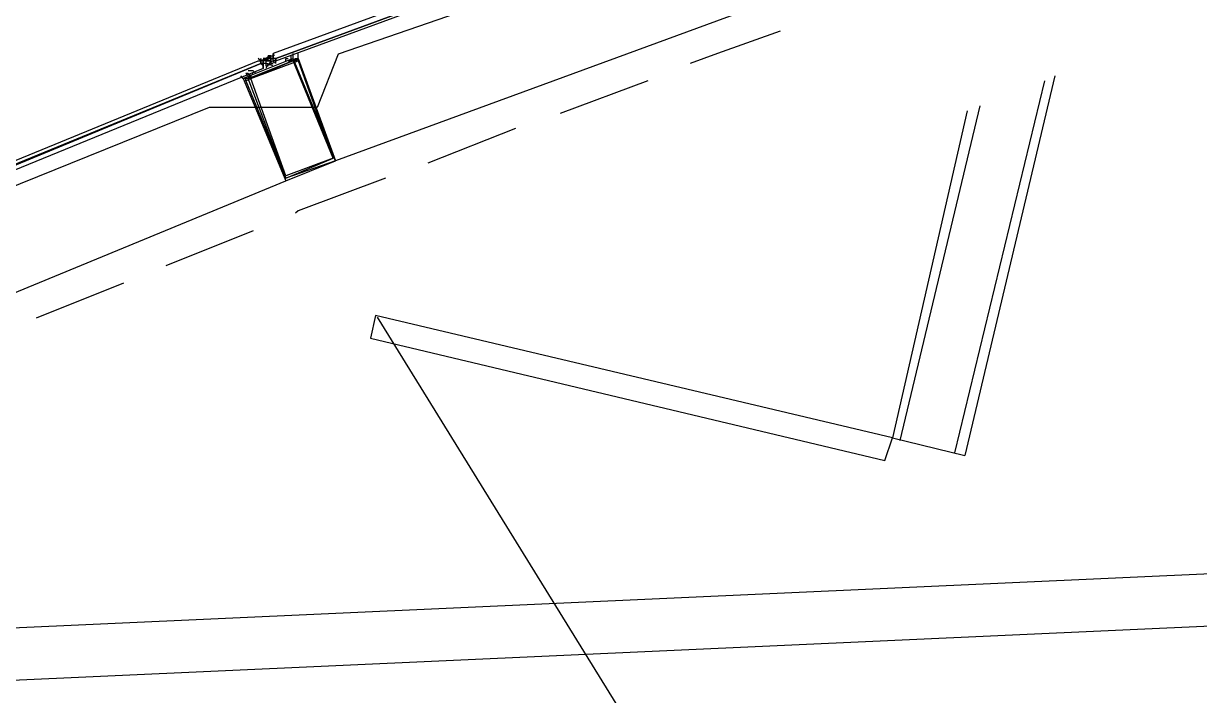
# Model space of a CAD drawing. Header units: feet. Extents: x -84 to 198, y -22 to 181.
# Drawn here: x 47.04 to 53.32, y 143.35 to 146.94 of the extents above; entities that cross this region are included whole.
import ezdxf

# ---------------------------------------------------------------- set-up
doc = ezdxf.new("R2010")
doc.units = ezdxf.units.FT
doc.layers.add('A-AREA-UNIDAD', color=30, linetype='CONTINUOUS')
doc.layers.add('A-LINEA', color=7, linetype='CONTINUOUS')

msp = doc.modelspace()

# ---------------------------------------------------------------- linework, layer by layer
at = {"layer": 'A-AREA-UNIDAD'}
msp.add_lwpolyline([(59.44, 150.2578), (56.48, 149.4222), (56.192, 149.1733), (55.68, 149.1733), (48.72, 146.7733), (48.608, 146.4889), (48.032, 146.4889), (44.992, 145.2622), (44.88, 144.9778), (44.08, 144.8533), (41.248, 143.5378), (41.2, 143.3422), (40.752, 143.3422), (37.68, 141.7778), (37.632, 141.4222), (37.04, 141.3689), (34.48, 139.2178), (34.432, 138.7733), (33.92, 138.6133), (31.872, 136.1422)], dxfattribs=at)
at = {"layer": 'A-LINEA'}
for p, q in [((137.2414, 147.8002), (39.8639, 143.3866)), ((137.0738, 147.512), (40.0569, 143.1148)), ((52.1867, 147.4844), (48.7067, 146.2044)), ((48.3276, 146.7511), (48.3821, 146.7711)), ((48.3467, 146.7511), (48.36, 146.7644)), ((48.3467, 146.7644), (48.36, 146.7644)), ((48.3467, 146.7644), (48.3467, 146.7644)), ((48.3467, 146.7644), (48.3467, 146.7644)), ((48.36, 146.7644), (48.3467, 146.7644)), ((48.3467, 146.7644), (48.3467, 146.7644)), ((48.3467, 146.7644), (48.3467, 146.7644)), ((48.3467, 146.7511), (48.3467, 146.7644)), ((48.3467, 146.7644), (48.3467, 146.7644)), ((48.3467, 146.7644), (48.3467, 146.7644)), ((48.3467, 146.7644), (48.3467, 146.7644)), ((48.3467, 146.7644), (48.3467, 146.7644)), ((48.3467, 146.7644), (48.3467, 146.7511)), ((48.3467, 146.7644), (48.3467, 146.7511)), ((48.3467, 146.7511), (48.3467, 146.7644)), ((48.3467, 146.7644), (48.3467, 146.7644)), ((48.36, 146.7644), (48.3733, 146.7644)), ((48.36, 146.7644), (48.36, 146.7644)), ((48.36, 146.7644), (48.36, 146.7644)), ((48.36, 146.7644), (48.36, 146.7644)), ((48.36, 146.7644), (48.36, 146.7644)), ((48.36, 146.7644), (48.36, 146.7644)), ((48.36, 146.7644), (48.36, 146.7644)), ((48.36, 146.7644), (48.36, 146.7644)), ((48.3733, 146.7778), (48.3733, 146.7778)), ((48.3733, 146.7778), (48.3733, 146.7778)), ((48.3733, 146.7644), (48.3733, 146.7644)), ((48.3733, 146.7644), (48.3733, 146.7644)), ((48.3733, 146.7644), (48.3733, 146.7644)), ((48.3733, 146.7511), (48.3733, 146.7644)), ((48.3733, 146.7644), (48.3733, 146.7644)), ((48.3733, 146.7644), (48.3733, 146.7644)), ((48.3733, 146.7644), (48.3733, 146.7644)), ((48.3733, 146.7644), (48.3733, 146.7644)), ((48.3733, 146.7644), (48.3733, 146.7644)), ((48.3733, 146.7644), (48.3733, 146.7644)), ((48.3733, 146.7644), (48.3733, 146.7644)), ((48.3733, 146.7644), (48.3733, 146.7644)), ((48.3733, 146.7644), (48.3733, 146.7644)), ((48.3733, 146.7644), (48.3733, 146.7644)), ((48.3733, 146.7644), (48.3733, 146.7644)), ((48.3733, 146.7644), (48.3733, 146.7644)), ((48.3733, 146.7644), (48.3733, 146.7644)), ((48.3733, 146.7644), (48.3733, 146.7644)), ((48.3733, 146.7644), (48.3733, 146.7644)), ((48.3733, 146.7644), (48.3733, 146.7644)), ((48.3733, 146.7644), (48.3733, 146.7644)), ((48.4533, 146.7644), (48.4533, 146.7644)), ((48.4533, 146.7644), (48.4533, 146.7644)), ((48.4933, 146.7778), (48.4933, 146.7778)), ((48.4933, 146.7644), (48.4933, 146.7644)), ((48.3042, 146.7379), (48.3579, 146.7599)), ((48.3067, 146.7378), (48.3067, 146.7511)), ((48.3067, 146.7511), (48.3067, 146.7511)), ((48.3067, 146.7378), (48.3067, 146.7511)), ((48.3067, 146.7511), (48.3067, 146.7511)), ((48.3067, 146.7511), (48.3067, 146.7511)), ((48.3067, 146.7511), (48.3067, 146.7378)), ((48.3067, 146.7378), (48.3067, 146.7378)), ((48.32, 146.7378), (48.3067, 146.7378)), ((48.3067, 146.7378), (48.3067, 146.7378)), ((48.3067, 146.7378), (48.3067, 146.7378)), ((48.32, 146.7378), (48.3067, 146.7378)), ((48.3067, 146.7378), (48.3067, 146.7378)), ((48.3067, 146.7378), (48.3067, 146.7378)), ((48.3067, 146.7378), (48.3067, 146.7378)), ((48.3067, 146.7378), (48.3067, 146.7378)), ((48.3067, 146.7378), (48.3067, 146.7378)), ((48.3067, 146.7378), (48.3067, 146.7378)), ((48.3067, 146.7378), (48.3067, 146.7378)), ((48.3067, 146.7378), (48.3067, 146.7378)), ((48.3067, 146.7378), (48.3067, 146.7378)), ((48.3067, 146.7378), (48.3067, 146.7378)), ((48.3067, 146.7378), (48.3067, 146.7378)), ((48.3067, 146.7378), (48.3067, 146.7378)), ((48.3067, 146.7244), (48.3067, 146.7244)), ((48.3067, 146.7244), (48.3067, 146.7244)), ((48.3067, 146.7244), (48.3067, 146.7244)), ((48.3067, 146.7244), (48.3067, 146.7244)), ((48.3067, 146.7244), (48.3067, 146.7244)), ((48.32, 146.7511), (48.32, 146.7511)), ((48.32, 146.7511), (48.32, 146.7511)), ((48.32, 146.7511), (48.32, 146.7511)), ((48.32, 146.7511), (48.32, 146.7511)), ((48.32, 146.7511), (48.32, 146.7511)), ((48.32, 146.7511), (48.32, 146.7511)), ((48.32, 146.7511), (48.32, 146.7511)), ((48.32, 146.7511), (48.32, 146.7511)), ((48.32, 146.7511), (48.32, 146.7511)), ((48.3333, 146.7511), (48.32, 146.7511)), ((48.32, 146.7511), (48.32, 146.7511)), ((48.3333, 146.7511), (48.32, 146.7511)), ((48.32, 146.7511), (48.32, 146.7511)), ((48.32, 146.7511), (48.3333, 146.7511)), ((48.32, 146.7511), (48.32, 146.7511)), ((48.32, 146.7511), (48.3333, 146.7511)), ((48.32, 146.7378), (48.32, 146.7378)), ((48.32, 146.7378), (48.32, 146.7378)), ((48.32, 146.7378), (48.32, 146.7378)), ((48.32, 146.7378), (48.32, 146.7378)), ((48.3333, 146.7378), (48.32, 146.7378)), ((48.32, 146.7378), (48.32, 146.7378)), ((48.32, 146.7378), (48.32, 146.7378)), ((48.32, 146.7378), (48.32, 146.7378)), ((48.3333, 146.7378), (48.32, 146.7378)), ((48.32, 146.7378), (48.32, 146.7378)), ((48.32, 146.7378), (48.32, 146.7378)), ((48.32, 146.7378), (48.32, 146.7378)), ((48.32, 146.7378), (48.32, 146.7378)), ((48.32, 146.7378), (48.32, 146.7378)), ((48.3333, 146.7378), (48.32, 146.7378)), ((48.32, 146.7378), (48.32, 146.7378)), ((48.32, 146.7378), (48.32, 146.7378)), ((48.32, 146.7378), (48.32, 146.7378)), ((48.32, 146.7378), (48.32, 146.7378)), ((48.32, 146.7378), (48.32, 146.7378)), ((48.32, 146.7378), (48.32, 146.7378)), ((48.32, 146.7378), (48.32, 146.7378)), ((48.32, 146.7378), (48.32, 146.7378)), ((48.32, 146.7378), (48.32, 146.7378)), ((48.32, 146.7378), (48.32, 146.7378)), ((48.32, 146.7378), (48.32, 146.7244)), ((48.32, 146.7378), (48.32, 146.7378)), ((48.32, 146.7378), (48.32, 146.7378)), ((48.32, 146.7244), (48.32, 146.7378)), ((48.32, 146.7378), (48.32, 146.7378)), ((48.32, 146.7244), (48.32, 146.7378)), ((48.32, 146.7244), (48.32, 146.7244)), ((48.32, 146.7244), (48.32, 146.7244)), ((48.32, 146.7244), (48.32, 146.7244)), ((48.3333, 146.7244), (48.32, 146.7244)), ((48.32, 146.7111), (48.32, 146.7244)), ((48.32, 146.7244), (48.32, 146.7244)), ((48.32, 146.7244), (48.32, 146.7244)), ((48.32, 146.7244), (48.32, 146.7244)), ((48.32, 146.7244), (48.32, 146.7244)), ((48.32, 146.7244), (48.32, 146.7244)), ((48.32, 146.7244), (48.32, 146.7244)), ((48.32, 146.7244), (48.32, 146.7244)), ((48.32, 146.7244), (48.32, 146.7244)), ((48.32, 146.7244), (48.32, 146.7244)), ((48.32, 146.7244), (48.32, 146.7244)), ((48.32, 146.7244), (48.32, 146.7111)), ((48.32, 146.7244), (48.32, 146.7111)), ((48.32, 146.7244), (48.32, 146.7111)), ((48.32, 146.7244), (48.32, 146.7244)), ((48.32, 146.7244), (48.32, 146.7244)), ((48.32, 146.7244), (48.32, 146.7244)), ((48.32, 146.7244), (48.32, 146.7244)), ((48.32, 146.7111), (48.32, 146.7111)), ((48.32, 146.7111), (48.32, 146.7111)), ((48.32, 146.7111), (48.32, 146.7111)), ((48.32, 146.7111), (48.32, 146.7111)), ((48.32, 146.7111), (48.32, 146.7111)), ((48.32, 146.7111), (48.32, 146.7111)), ((48.32, 146.7111), (48.32, 146.7111)), ((48.32, 146.7111), (48.32, 146.7111)), ((48.32, 146.7111), (48.32, 146.7111)), ((48.32, 146.7111), (48.32, 146.7111)), ((48.3333, 146.7511), (48.3333, 146.7511)), ((48.3333, 146.7378), (48.3467, 146.7511)), ((48.3333, 146.7511), (48.3333, 146.7511)), ((48.3333, 146.7511), (48.3333, 146.7511)), ((48.3333, 146.7511), (48.3333, 146.7511)), ((48.3333, 146.7511), (48.3333, 146.7378)), ((48.3333, 146.7511), (48.3333, 146.7511)), ((48.3333, 146.7511), (48.3333, 146.7511)), ((48.3333, 146.7511), (48.3467, 146.7511)), ((48.3333, 146.7511), (48.3333, 146.7511)), ((48.3333, 146.7511), (48.3333, 146.7511)), ((48.3333, 146.7511), (48.3467, 146.7511)), ((48.3333, 146.7511), (48.3333, 146.7511)), ((48.3333, 146.7511), (48.3333, 146.7511)), ((48.3333, 146.7511), (48.3333, 146.7511)), ((48.3333, 146.7511), (48.3333, 146.7511)), ((48.3333, 146.7511), (48.3333, 146.7511)), ((48.3333, 146.7511), (48.3333, 146.7511)), ((48.3333, 146.7511), (48.3333, 146.7511)), ((48.3333, 146.7511), (48.3333, 146.7511)), ((48.3333, 146.7511), (48.3333, 146.7511)), ((48.3333, 146.7511), (48.3333, 146.7511)), ((48.3333, 146.7511), (48.3333, 146.7511)), ((48.3333, 146.7511), (48.3333, 146.7511)), ((48.3333, 146.7511), (48.3333, 146.7511)), ((48.3333, 146.7511), (48.3333, 146.7511)), ((48.3333, 146.7511), (48.3333, 146.7511)), ((48.3333, 146.7511), (48.3333, 146.7511)), ((48.3333, 146.7511), (48.3333, 146.7511)), ((48.3333, 146.7511), (48.3333, 146.7511)), ((48.3333, 146.7511), (48.3333, 146.7511)), ((48.3333, 146.7511), (48.3333, 146.7511)), ((48.3333, 146.7511), (48.3333, 146.7511)), ((48.3333, 146.7511), (48.3333, 146.7511)), ((48.3333, 146.7511), (48.3333, 146.7511)), ((48.3333, 146.7511), (48.3333, 146.7511)), ((48.3467, 146.7511), (48.3333, 146.7511)), ((48.3333, 146.7511), (48.3333, 146.7511)), ((48.3333, 146.7511), (48.3333, 146.7511)), ((48.3333, 146.7511), (48.3333, 146.7511)), ((48.3333, 146.7511), (48.3333, 146.7511)), ((48.3333, 146.7511), (48.3333, 146.7511)), ((48.3333, 146.7511), (48.3333, 146.7511)), ((48.3333, 146.7511), (48.3333, 146.7511)), ((48.3333, 146.7511), (48.3333, 146.7511)), ((48.3333, 146.7511), (48.3333, 146.7511)), ((48.3333, 146.7378), (48.3333, 146.7511)), ((48.3333, 146.7378), (48.3333, 146.7511)), ((48.3333, 146.7378), (48.3333, 146.7378)), ((48.3333, 146.7378), (48.3333, 146.7378)), ((48.3333, 146.7378), (48.3333, 146.7378)), ((48.3333, 146.7378), (48.3333, 146.7378)), ((48.3333, 146.7378), (48.3333, 146.7378)), ((48.3333, 146.7378), (48.3333, 146.7378)), ((48.3333, 146.7378), (48.3333, 146.7378)), ((48.3333, 146.7378), (48.3333, 146.7378)), ((48.3333, 146.7378), (48.3333, 146.7378)), ((48.3333, 146.7378), (48.3333, 146.7378)), ((48.3333, 146.7378), (48.3333, 146.7378)), ((48.3333, 146.7378), (48.3333, 146.7378)), ((48.3333, 146.7378), (48.3333, 146.7378)), ((48.3333, 146.7378), (48.3333, 146.7378)), ((48.3333, 146.7378), (48.3333, 146.7378)), ((48.3333, 146.7378), (48.3333, 146.7378)), ((48.3333, 146.7378), (48.3333, 146.7378)), ((48.3333, 146.7378), (48.3333, 146.7378)), ((48.3333, 146.7378), (48.3333, 146.7378)), ((48.3333, 146.7378), (48.3333, 146.7378)), ((48.3333, 146.7378), (48.3333, 146.7378)), ((48.3333, 146.7378), (48.3333, 146.7378)), ((48.3333, 146.7378), (48.3333, 146.7378)), ((48.3333, 146.7378), (48.3333, 146.7378)), ((48.3333, 146.7378), (48.3333, 146.7378)), ((48.3333, 146.7378), (48.3333, 146.7378)), ((48.3333, 146.7378), (48.3333, 146.7378)), ((48.3333, 146.7378), (48.3333, 146.7378)), ((48.3333, 146.7378), (48.3333, 146.7378)), ((48.3333, 146.7378), (48.3333, 146.7378)), ((48.3333, 146.7378), (48.3333, 146.7378)), ((48.3333, 146.7378), (48.3333, 146.7378)), ((48.3333, 146.7378), (48.3333, 146.7378)), ((48.3333, 146.7378), (48.3333, 146.7378)), ((48.3333, 146.7378), (48.3333, 146.7244)), ((48.3333, 146.7378), (48.3333, 146.7378)), ((48.3333, 146.7378), (48.3333, 146.7378)), ((48.3333, 146.7378), (48.3333, 146.7378)), ((48.3333, 146.7378), (48.3333, 146.7378)), ((48.3333, 146.7378), (48.3333, 146.7378)), ((48.3333, 146.7378), (48.3333, 146.7378)), ((48.3333, 146.7378), (48.3333, 146.7378)), ((48.3333, 146.7378), (48.3333, 146.7378)), ((48.3333, 146.7378), (48.3333, 146.7378)), ((48.3333, 146.7378), (48.3333, 146.7378)), ((48.3333, 146.7378), (48.3333, 146.7378)), ((48.3333, 146.7378), (48.3467, 146.7378)), ((48.3333, 146.7378), (48.3333, 146.7378)), ((48.3333, 146.7378), (48.3333, 146.7378)), ((48.3333, 146.7378), (48.3333, 146.7378)), ((48.3333, 146.7378), (48.3467, 146.7378)), ((48.3333, 146.7244), (48.3467, 146.7244)), ((48.3333, 146.7244), (48.3333, 146.7244)), ((48.3333, 146.7244), (48.3467, 146.7244)), ((48.3333, 146.7244), (48.3333, 146.7244)), ((48.3333, 146.7244), (48.3467, 146.7244)), ((48.3333, 146.7244), (48.3333, 146.7244)), ((48.3333, 146.7244), (48.3333, 146.7244)), ((48.3333, 146.7244), (48.3333, 146.7244)), ((48.3333, 146.7244), (48.3333, 146.7244)), ((48.3333, 146.7244), (48.3333, 146.7244)), ((48.3333, 146.7244), (48.3333, 146.7244)), ((48.3333, 146.7244), (48.3333, 146.7244)), ((48.3333, 146.7244), (48.3467, 146.7244)), ((48.3333, 146.7244), (48.3333, 146.7244)), ((48.3333, 146.7244), (48.3333, 146.7244)), ((48.3467, 146.7511), (48.3467, 146.7511)), ((48.3467, 146.7511), (48.3467, 146.7511)), ((48.3467, 146.7378), (48.3467, 146.7511)), ((48.3467, 146.7511), (48.3467, 146.7511)), ((48.3467, 146.7511), (48.3467, 146.7511)), ((48.3467, 146.7511), (48.36, 146.7511)), ((48.3467, 146.7511), (48.3467, 146.7511)), ((48.3467, 146.7511), (48.3467, 146.7511)), ((48.3467, 146.7511), (48.3467, 146.7511)), ((48.3467, 146.7511), (48.3467, 146.7511)), ((48.3467, 146.7511), (48.3467, 146.7511)), ((48.3467, 146.7511), (48.3467, 146.7511)), ((48.3467, 146.7511), (48.3467, 146.7511)), ((48.3467, 146.7511), (48.3467, 146.7511)), ((48.3467, 146.7511), (48.3467, 146.7511)), ((48.3467, 146.7511), (48.3467, 146.7511)), ((48.3467, 146.7511), (48.3467, 146.7511)), ((48.3467, 146.7511), (48.3467, 146.7511)), ((48.3467, 146.7511), (48.3467, 146.7511)), ((48.3467, 146.7511), (48.3467, 146.7511)), ((48.36, 146.7511), (48.3467, 146.7511)), ((48.36, 146.7511), (48.3467, 146.7511)), ((48.36, 146.7511), (48.3467, 146.7511)), ((48.36, 146.7511), (48.3467, 146.7511)), ((48.36, 146.7511), (48.3467, 146.7511)), ((48.36, 146.7511), (48.3467, 146.7511)), ((48.36, 146.7511), (48.3467, 146.7511)), ((48.3467, 146.7511), (48.3467, 146.7511)), ((48.36, 146.7511), (48.3467, 146.7511)), ((48.3467, 146.7511), (48.3467, 146.7511)), ((48.3467, 146.7378), (48.3467, 146.7511)), ((48.3467, 146.7511), (48.3467, 146.7511)), ((48.3467, 146.7511), (48.3467, 146.7511)), ((48.3467, 146.7511), (48.3467, 146.7511)), ((48.3467, 146.7511), (48.3467, 146.7511)), ((48.3467, 146.7511), (48.3467, 146.7511)), ((48.3467, 146.7511), (48.3467, 146.7511)), ((48.3467, 146.7511), (48.3467, 146.7511)), ((48.3467, 146.7511), (48.3467, 146.7511)), ((48.3467, 146.7511), (48.3467, 146.7511)), ((48.3467, 146.7511), (48.3467, 146.7511)), ((48.3467, 146.7511), (48.3467, 146.7511)), ((48.3467, 146.7511), (48.3467, 146.7511)), ((48.3467, 146.7511), (48.3467, 146.7511)), ((48.3467, 146.7511), (48.3467, 146.7511)), ((48.3467, 146.7511), (48.3467, 146.7511)), ((48.3467, 146.7511), (48.3467, 146.7511)), ((48.3467, 146.7511), (48.3467, 146.7511)), ((48.3467, 146.7511), (48.3467, 146.7511)), ((48.3467, 146.7511), (48.3467, 146.7511)), ((48.3467, 146.7511), (48.3467, 146.7511)), ((48.3467, 146.7511), (48.3467, 146.7511)), ((48.3467, 146.7511), (48.3467, 146.7511)), ((48.3467, 146.7511), (48.3467, 146.7511)), ((48.3467, 146.7378), (48.3467, 146.7378)), ((48.3467, 146.7378), (48.3467, 146.7378)), ((48.3467, 146.7378), (48.3467, 146.7378)), ((48.3467, 146.7378), (48.3467, 146.7378)), ((48.3467, 146.7378), (48.3467, 146.7378)), ((48.3467, 146.7378), (48.3467, 146.7378)), ((48.3467, 146.7378), (48.3467, 146.7378)), ((48.3467, 146.7378), (48.3467, 146.7378)), ((48.3467, 146.7378), (48.3467, 146.7378)), ((48.3467, 146.7378), (48.3467, 146.7378)), ((48.3467, 146.7378), (48.3467, 146.7378)), ((48.3467, 146.7378), (48.3467, 146.7378)), ((48.3467, 146.7378), (48.3467, 146.7378)), ((48.3467, 146.7378), (48.3467, 146.7378)), ((48.3467, 146.7378), (48.3467, 146.7378)), ((48.3467, 146.7378), (48.36, 146.7378)), ((48.3467, 146.7378), (48.3467, 146.7378)), ((48.3467, 146.7378), (48.3467, 146.7378)), ((48.3467, 146.7378), (48.3467, 146.7378)), ((48.3467, 146.7378), (48.3467, 146.7378)), ((48.3467, 146.7378), (48.3467, 146.7378)), ((48.3467, 146.7378), (48.3467, 146.7378)), ((48.3467, 146.7378), (48.3467, 146.7378)), ((48.3467, 146.7378), (48.3467, 146.7378)), ((48.3467, 146.7378), (48.3467, 146.7378)), ((48.3467, 146.7378), (48.3467, 146.7378)), ((48.3467, 146.7378), (48.3467, 146.7378)), ((48.3467, 146.7378), (48.3467, 146.7378)), ((48.3467, 146.7378), (48.3467, 146.7378)), ((48.36, 146.7378), (48.3467, 146.7378)), ((48.3467, 146.7378), (48.3467, 146.7378)), ((48.3467, 146.7378), (48.3467, 146.7378)), ((48.3467, 146.7378), (48.3467, 146.7378)), ((48.3467, 146.7378), (48.3467, 146.7378)), ((48.3467, 146.7378), (48.3467, 146.7378)), ((48.3467, 146.7378), (48.3467, 146.7378)), ((48.3467, 146.7378), (48.3467, 146.7378)), ((48.3467, 146.7378), (48.3467, 146.7378)), ((48.3467, 146.7378), (48.3467, 146.7378)), ((48.3467, 146.7378), (48.3467, 146.7378)), ((48.3467, 146.7378), (48.3467, 146.7378)), ((48.3467, 146.7378), (48.3467, 146.7378)), ((48.3467, 146.7378), (48.3467, 146.7378)), ((48.3467, 146.7378), (48.3467, 146.7378)), ((48.3467, 146.7378), (48.3467, 146.7378)), ((48.3467, 146.7378), (48.3467, 146.7378)), ((48.3467, 146.7378), (48.3467, 146.7378)), ((48.3467, 146.7378), (48.3467, 146.7378)), ((48.3467, 146.7244), (48.3467, 146.7244)), ((48.3467, 146.7244), (48.3467, 146.7244)), ((48.3467, 146.7244), (48.3467, 146.7244)), ((48.3467, 146.7244), (48.3467, 146.7244)), ((48.3467, 146.7244), (48.3467, 146.7244)), ((48.3467, 146.7244), (48.3467, 146.7244)), ((48.36, 146.7511), (48.36, 146.7511)), ((48.36, 146.7511), (48.36, 146.7511)), ((48.36, 146.7511), (48.36, 146.7511)), ((48.36, 146.7511), (48.36, 146.7511)), ((48.36, 146.7511), (48.36, 146.7511)), ((48.36, 146.7511), (48.36, 146.7511)), ((48.36, 146.7511), (48.36, 146.7511)), ((48.36, 146.7511), (48.36, 146.7511)), ((48.36, 146.7511), (48.36, 146.7511)), ((48.36, 146.7511), (48.3733, 146.7511)), ((48.36, 146.7511), (48.36, 146.7511)), ((48.36, 146.7511), (48.36, 146.7511)), ((48.36, 146.7511), (48.36, 146.7511)), ((48.36, 146.7511), (48.36, 146.7511)), ((48.36, 146.7511), (48.36, 146.7511)), ((48.36, 146.7511), (48.36, 146.7511)), ((48.36, 146.7511), (48.36, 146.7511)), ((48.36, 146.7511), (48.36, 146.7511)), ((48.36, 146.7511), (48.36, 146.7511)), ((48.36, 146.7511), (48.36, 146.7511)), ((48.36, 146.7511), (48.36, 146.7511)), ((48.36, 146.7511), (48.36, 146.7378)), ((48.36, 146.7511), (48.36, 146.7511)), ((48.36, 146.7511), (48.36, 146.7378)), ((48.36, 146.7511), (48.3733, 146.7511)), ((48.36, 146.7511), (48.36, 146.7511)), ((48.36, 146.7511), (48.36, 146.7511)), ((48.36, 146.7511), (48.36, 146.7511)), ((48.36, 146.7511), (48.36, 146.7511)), ((48.36, 146.7511), (48.36, 146.7511)), ((48.36, 146.7511), (48.36, 146.7511)), ((48.36, 146.7511), (48.36, 146.7511)), ((48.36, 146.7511), (48.36, 146.7511)), ((48.36, 146.7511), (48.36, 146.7511)), ((48.36, 146.7511), (48.36, 146.7511)), ((48.36, 146.7511), (48.36, 146.7511)), ((48.36, 146.7511), (48.36, 146.7511)), ((48.36, 146.7511), (48.36, 146.7511)), ((48.36, 146.7511), (48.36, 146.7511)), ((48.36, 146.7511), (48.36, 146.7378)), ((48.36, 146.7378), (48.36, 146.7378)), ((48.36, 146.7378), (48.36, 146.7378)), ((48.36, 146.7378), (48.36, 146.7378)), ((48.36, 146.7378), (48.36, 146.7378)), ((48.36, 146.7378), (48.36, 146.7378)), ((48.36, 146.7378), (48.36, 146.7378)), ((48.36, 146.7378), (48.36, 146.7378)), ((48.36, 146.7378), (48.36, 146.7378)), ((48.36, 146.7244), (48.36, 146.7378)), ((48.36, 146.7244), (48.36, 146.7378)), ((48.36, 146.7378), (48.36, 146.7378)), ((48.36, 146.7378), (48.36, 146.7378)), ((48.36, 146.7378), (48.36, 146.7378)), ((48.36, 146.7378), (48.36, 146.7378)), ((48.36, 146.7378), (48.36, 146.7378)), ((48.36, 146.7244), (48.36, 146.7378)), ((48.36, 146.7378), (48.36, 146.7378)), ((48.36, 146.7244), (48.36, 146.7378)), ((48.36, 146.7378), (48.36, 146.7378)), ((48.36, 146.7378), (48.36, 146.7378)), ((48.36, 146.7378), (48.36, 146.7378)), ((48.36, 146.7244), (48.36, 146.7244)), ((48.36, 146.7244), (48.36, 146.7244)), ((48.36, 146.7244), (48.36, 146.7244)), ((48.36, 146.7244), (48.36, 146.7244)), ((48.3733, 146.7511), (48.3733, 146.7511)), ((48.3733, 146.7511), (48.3733, 146.7511)), ((48.3733, 146.7511), (48.3867, 146.7511)), ((48.3733, 146.7511), (48.3733, 146.7511)), ((48.3733, 146.7378), (48.3733, 146.7511)), ((48.3733, 146.7511), (48.3733, 146.7511)), ((48.3733, 146.7511), (48.3733, 146.7511)), ((48.3733, 146.7511), (48.3733, 146.7511)), ((48.3733, 146.7511), (48.3733, 146.7511)), ((48.3733, 146.7378), (48.3733, 146.7511)), ((48.3733, 146.7511), (48.3733, 146.7511)), ((48.3733, 146.7511), (48.3733, 146.7511)), ((48.3733, 146.7511), (48.3733, 146.7511)), ((48.3733, 146.7511), (48.3733, 146.7511)), ((48.3733, 146.7511), (48.3733, 146.7511)), ((48.3733, 146.7511), (48.3733, 146.7511)), ((48.3733, 146.7511), (48.3733, 146.7511)), ((48.3733, 146.7511), (48.3733, 146.7511)), ((48.3733, 146.7511), (48.3733, 146.7511)), ((48.3733, 146.7511), (48.3733, 146.7511)), ((48.3733, 146.7511), (48.3733, 146.7511)), ((48.3733, 146.7378), (48.3733, 146.7511)), ((48.3733, 146.7511), (48.3733, 146.7511)), ((48.3733, 146.7511), (48.3733, 146.7511)), ((48.3733, 146.7511), (48.3733, 146.7511)), ((48.3733, 146.7511), (48.3733, 146.7511)), ((48.3867, 146.7378), (48.3733, 146.7378)), ((48.3733, 146.7378), (48.3733, 146.7378)), ((48.3733, 146.7378), (48.3733, 146.7378)), ((48.3733, 146.7378), (48.3733, 146.7378)), ((48.3733, 146.7378), (48.3733, 146.7378)), ((48.3733, 146.7378), (48.3733, 146.7378)), ((48.3733, 146.7378), (48.3867, 146.7378)), ((48.3733, 146.7378), (48.3733, 146.7378)), ((48.3867, 146.7511), (48.3867, 146.7511)), ((48.3867, 146.7511), (48.3867, 146.7511)), ((48.3867, 146.7511), (48.3867, 146.7511)), ((48.3867, 146.7378), (48.3867, 146.7378)), ((48.3867, 146.7378), (48.3867, 146.7378)), ((48.3867, 146.7378), (48.3867, 146.7378)), ((48.3867, 146.7378), (48.3867, 146.7378)), ((48.3867, 146.7378), (48.3867, 146.7378)), ((48.3867, 146.7378), (48.3867, 146.7378)), ((48.3867, 146.7378), (48.3867, 146.7378)), ((48.3867, 146.7378), (48.3867, 146.7378)), ((48.3867, 146.7378), (48.3867, 146.7378)), ((48.3867, 146.7378), (48.3867, 146.7378)), ((48.3867, 146.7244), (48.3867, 146.7244)), ((48.2267, 146.6711), (48.2267, 146.6711)), ((48.32, 146.6978), (48.32, 146.6978)), ((52.5467, 146.6578), (52.0667, 144.6311)), ((50.3733, 146.6311), (49.9067, 146.4578)), ((52.0133, 144.6444), (52.4933, 146.6311)), ((52.08, 146.4711), (51.68, 144.7244)), ((52.1467, 146.4978), (51.72, 144.7111)), ((49.6667, 146.3778), (49.2, 146.1911)), ((45.0133, 144.6844), (48.44, 146.0978)), ((48.2667, 145.8311), (47.8, 145.6444)), ((47.5733, 145.5511), (47.1067, 145.3644)), ((48.9294, 145.3701), (51.0344, 141.9605)), ((51.68, 144.7244), (52.0667, 144.6311))]:
    msp.add_line(p, q, dxfattribs=at)
for points in [[(52.08, 148.1378), (48.3733, 146.7778), (48.3733, 146.7644), (48.3733, 146.7511), (48.3867, 146.7511), (52.08, 148.1111), (52.08, 148.1244), (52.08, 148.1378)], [(52.0933, 148.1111), (52.08, 148.1111), (48.3867, 146.7511), (48.3867, 146.7378), (52.0933, 148.0978), (52.0933, 148.1111)], [(51.08, 146.8978), (50.7467, 146.7778), (50.6, 146.7244)], [(48.3467, 146.7644), (48.36, 146.7511), (48.36, 146.7378), (48.36, 146.7244), (48.3733, 146.7244)], [(48.36, 146.7511), (48.36, 146.7511), (48.36, 146.7644)], [(48.3867, 146.7244), (48.3867, 146.7378), (48.3867, 146.7511), (48.3733, 146.7511), (48.3733, 146.7644), (48.3733, 146.7778)], [(48.4533, 146.7378), (48.4533, 146.7378), (48.4667, 146.7378), (48.4667, 146.7378), (48.4667, 146.7378), (48.4667, 146.7378), (48.4667, 146.7378), (48.48, 146.7378), (48.48, 146.7378), (48.48, 146.7378), (48.48, 146.7378), (48.48, 146.7378), (48.48, 146.7511), (48.48, 146.7511), (48.48, 146.7511), (48.48, 146.7511), (48.48, 146.7778), (48.48, 146.7778), (48.48, 146.7778)], [(48.4667, 146.7644), (48.4667, 146.7644), (48.4667, 146.7644), (48.4667, 146.7644), (48.4667, 146.7378), (48.4667, 146.7378), (48.4933, 146.7511), (48.4933, 146.7511), (48.4933, 146.7378), (48.4933, 146.7378), (48.4933, 146.7378), (48.4933, 146.7378), (48.4933, 146.7378), (48.5067, 146.7378), (48.5067, 146.7511), (48.4933, 146.7378), (48.4933, 146.7511), (48.4933, 146.7511), (48.5067, 146.7511), (48.5067, 146.7511), (48.5067, 146.7778), (48.5067, 146.7778)], [(48.4667, 146.7644), (48.4667, 146.7644), (48.4667, 146.7644)], [(48.48, 146.7644), (48.48, 146.7644), (48.48, 146.7644)], [(44.6533, 145.2444), (48.2933, 146.7378), (48.3067, 146.7378), (48.3067, 146.7244), (44.6667, 145.2311), (44.6533, 145.2311), (44.6533, 145.2444)], [(44.6667, 145.2178), (48.3067, 146.7244), (48.32, 146.7111), (48.32, 146.6978), (44.6667, 145.2044), (44.6667, 145.2178)], [(48.44, 146.0978), (48.7067, 146.2044), (48.48, 146.7511), (48.2133, 146.6444), (48.44, 146.0978)], [(48.44, 146.1111), (48.6933, 146.2178), (48.48, 146.7378), (48.2267, 146.6311), (48.44, 146.1111)], [(48.7067, 146.2044), (48.44, 146.1111), (48.24, 146.6444), (48.5067, 146.7511), (48.7067, 146.2044)], [(48.6933, 146.2178), (48.44, 146.1244), (48.2533, 146.6444), (48.5067, 146.7378), (48.6933, 146.2178)], [(48.32, 146.6978), (48.32, 146.7111), (48.3067, 146.7244), (48.3067, 146.7378), (48.2933, 146.7511)], [(48.32, 146.7244), (48.32, 146.7378), (48.3067, 146.7378)], [(48.32, 146.7378), (48.32, 146.7244), (48.3067, 146.7244)], [(48.32, 146.7244), (48.32, 146.7244), (48.3067, 146.7244)], [(48.32, 146.7511), (48.3333, 146.7378), (48.3333, 146.7244), (48.3333, 146.7111), (48.3467, 146.7111)], [(48.3333, 146.7511), (48.3333, 146.7378), (48.32, 146.7378)], [(48.3333, 146.7511), (48.3333, 146.7378), (48.32, 146.7378)], [(48.3333, 146.7378), (48.3467, 146.7378), (48.3467, 146.7378), (48.3467, 146.7511), (48.3467, 146.7511)], [(48.36, 146.7378), (48.3467, 146.7378), (48.3467, 146.7511), (48.3333, 146.7511)], [(48.3718, 146.7121), (48.3463, 146.7232), (48.3344, 146.698)], [(48.385, 146.7258), (48.3592, 146.7363), (48.3479, 146.7109)], [(48.3733, 146.7378), (48.3733, 146.7511), (48.36, 146.7511)], [(48.36, 146.7378), (48.36, 146.7378), (48.36, 146.7511)], [(48.44, 146.7378), (48.44, 146.7511), (48.44, 146.7511), (48.4533, 146.7511)], [(48.4667, 146.7378), (48.4667, 146.7378), (48.4667, 146.7378)], [(48.4667, 146.7378), (48.48, 146.7378), (48.48, 146.7378)], [(48.2267, 146.6311), (48.2267, 146.6311), (48.2267, 146.6311), (48.2267, 146.6444), (48.2267, 146.6444), (48.2267, 146.6444), (48.2133, 146.6444), (48.2133, 146.6444), (48.2, 146.6578), (48.2, 146.6578)], [(48.2133, 146.6578), (48.2133, 146.6578), (48.2133, 146.6578)], [(48.24, 146.6711), (48.2267, 146.6711), (48.2267, 146.6711), (48.2267, 146.6711), (48.24, 146.6578), (48.24, 146.6578), (48.24, 146.6578), (48.24, 146.6578), (48.24, 146.6444), (48.24, 146.6444), (48.24, 146.6444), (48.2533, 146.6444), (48.2533, 146.6444), (48.2533, 146.6578), (48.2533, 146.6578), (48.2533, 146.6578), (48.2533, 146.6578), (48.2533, 146.6578), (48.2667, 146.6711), (48.2667, 146.6711)], [(48.2267, 146.6711), (48.2267, 146.6711), (48.2267, 146.6711)], [(48.24, 146.6444), (48.2267, 146.6444), (48.2267, 146.6444), (48.2267, 146.6444), (48.2267, 146.6444)], [(48.2533, 146.6844), (48.24, 146.6844), (48.24, 146.6844)], [(48.24, 146.6711), (48.24, 146.6711), (48.24, 146.6711), (48.2533, 146.6578), (48.2533, 146.6578), (48.24, 146.6444), (48.24, 146.6444), (48.24, 146.6444), (48.24, 146.6444), (48.24, 146.6444), (48.24, 146.6311), (48.24, 146.6311)], [(48.28, 146.6711), (48.2667, 146.6844), (48.2667, 146.6844), (48.2533, 146.6844), (48.2533, 146.6844)], [(48.2533, 146.6578), (48.2533, 146.6578), (48.2533, 146.6578), (48.2533, 146.6578), (48.2533, 146.6444)], [(48.9733, 146.1111), (48.5067, 145.9378), (48.4933, 145.9244)], [(51.68, 144.7244), (48.92, 145.3778), (48.8933, 145.2578), (51.64, 144.6044), (51.68, 144.7244)]]:
    msp.add_lwpolyline(points, dxfattribs=at)
msp.add_lwpolyline([(48.4933, 146.7511), (48.4933, 146.7511), (48.4933, 146.7378), (48.4933, 146.7378)], close=True, dxfattribs=at)

doc.saveas('drawing.dxf')
